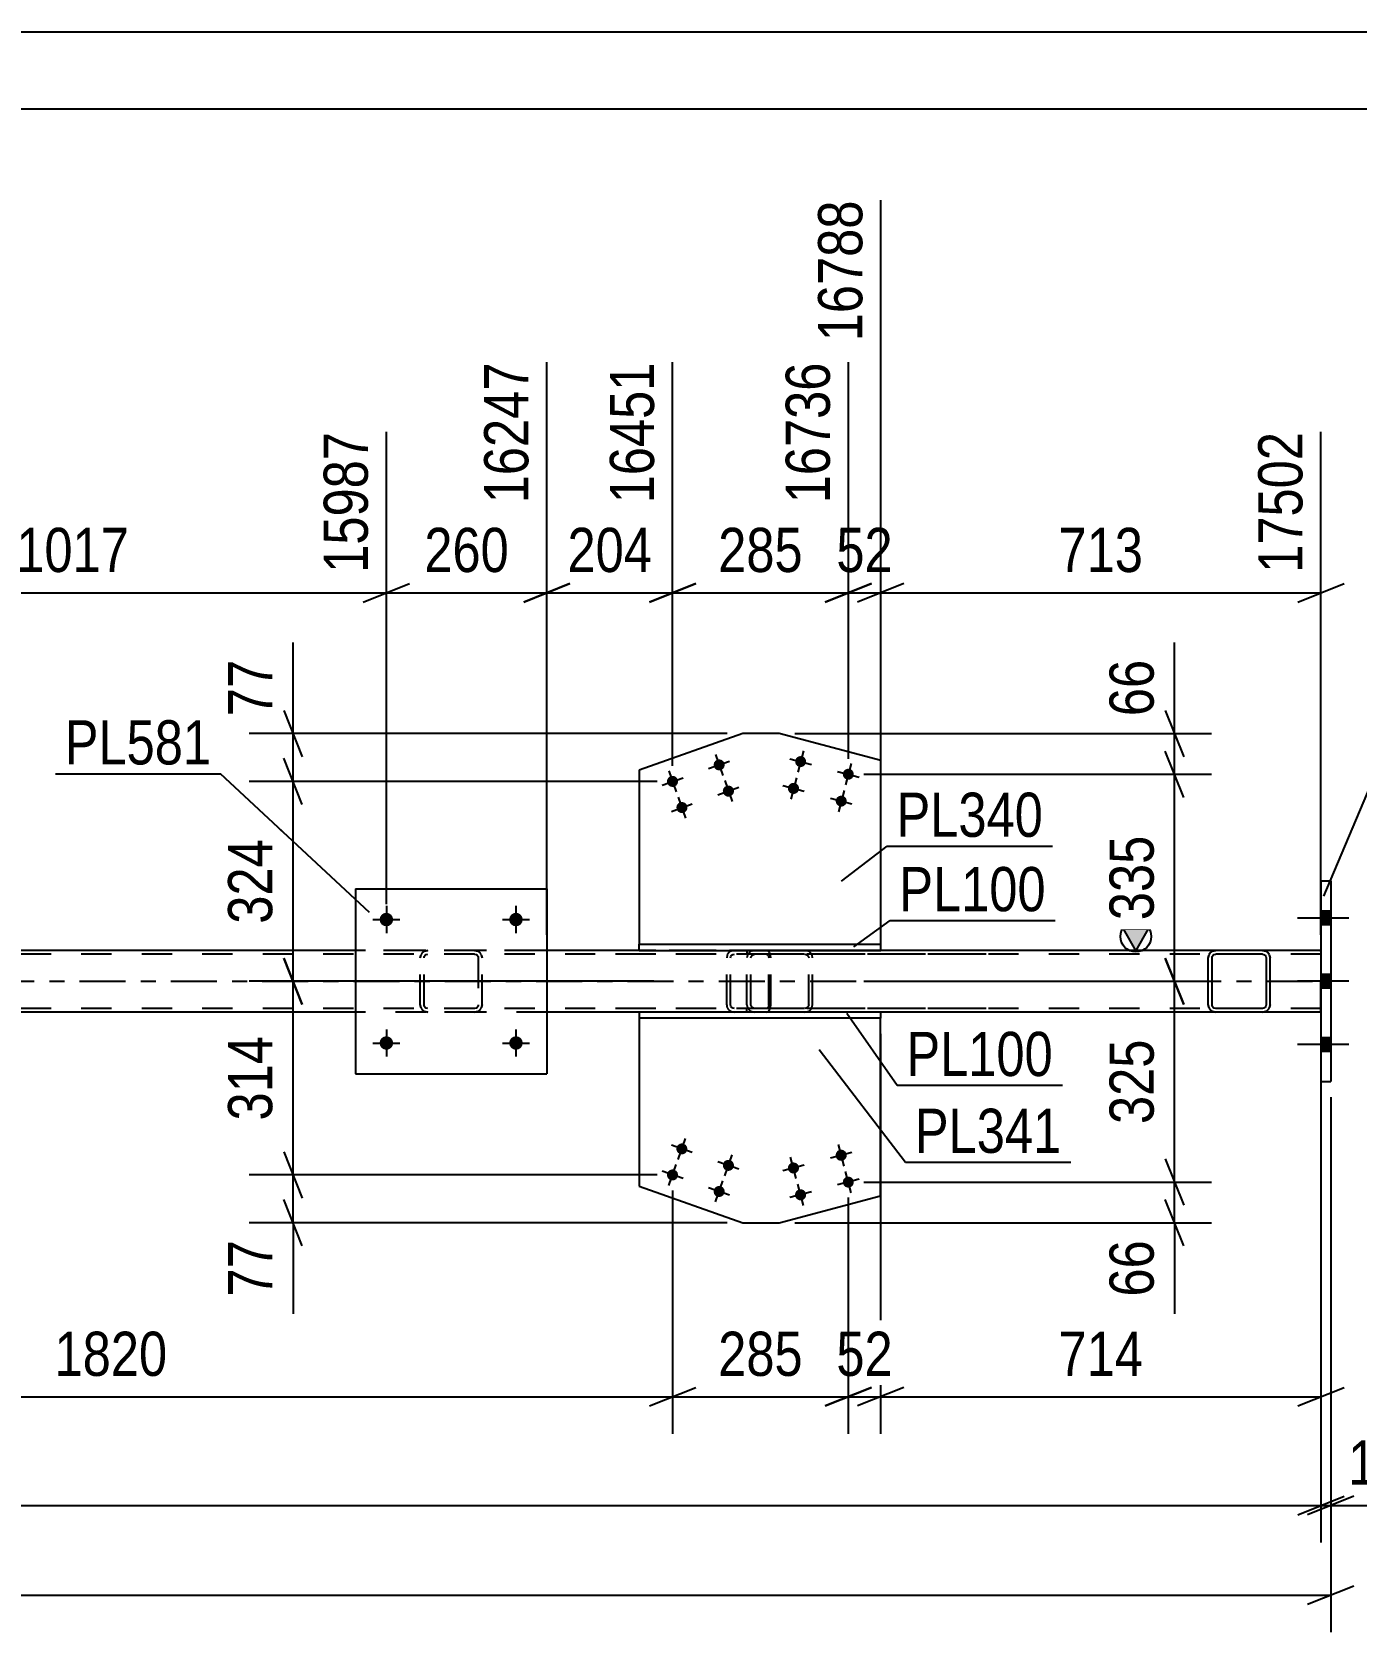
# Model space of a CAD drawing. Header units: millimetres. Extents: x -48 to 793, y -409 to 185.
# Drawn here: x 616.5 to 702.3, y 81.5 to 185.1 of the extents above; entities that cross this region are included whole.
import ezdxf

# ---------------------------------------------------------------- set-up
doc = ezdxf.new("R2010")
doc.units = ezdxf.units.MM
doc.linetypes.add('DXK_LINE_DOT2', pattern=[3.9198, 1.9599, -1.9599])
doc.linetypes.add('DXK_LINE_DOT3', pattern=[5.9187, 2.979, -0.9799, 0.9799, -0.9799])
doc.styles.add('Arial Narrow', font='ARIALN.TTF', dxfattribs={"height": 0.2})

# ---------------------------------------------------------------- blocks, each defined once
blk = doc.blocks.new('Unknown-122568784-1133 - 17325')
at = {"color": 5, "linetype": 'Continuous'}
for p, q in [((793.49, 185.13), (-47.51, 185.13)), ((788.49, 180.13), (-42.51, 180.13))]:
    blk.add_line(p, q, dxfattribs=at)
blk = doc.blocks.new('Bolt-122568784-3893 - 3869')
at = {"linetype": 'Continuous'}
for points in [[(668.62, 112.25, -1), (669.32, 112.44, -1)], [(665.53, 111.43, -1), (666.23, 111.61, -1)], [(669.09, 110.51, -1), (669.78, 110.7, -1)], [(665.99, 109.69, -1), (666.69, 109.88, -1)]]:
    blk.add_hatch(color=1, dxfattribs=at).paths.add_polyline_path(points)
at = {"color": 1, "linetype": 'Continuous'}
for p, q in [((669.16, 111.65), (668.79, 113.04)), ((666.06, 110.83), (665.69, 112.22)), ((669.67, 112.53), (668.28, 112.16)), ((666.58, 111.71), (665.18, 111.34)), ((669.62, 109.91), (669.25, 111.3)), ((667.04, 109.97), (665.65, 109.6)), ((666.53, 109.09), (666.16, 110.48)), ((670.13, 110.79), (668.74, 110.42))]:
    blk.add_line(p, q, dxfattribs=at)
blk = doc.blocks.new('Part-122568784-4022 - 3869')
at = {"linetype": 'Continuous'}
blk.add_hatch(color=2, dxfattribs=at).paths.add_polyline_path([(688.07, 125.62), (687.27, 127.02), (688.87, 127.02)])
at = {"color": 2, "linetype": 'Continuous'}
for p, q in [((688.07, 125.62), (687.27, 127.02)), ((687.27, 127.02), (688.87, 127.02)), ((688.87, 127.02), (688.07, 125.62)), ((637.49, 125.62), (598.81, 125.62)), ((655.88, 125.62), (649.89, 125.62)), ((700.07, 125.62), (671.54, 125.62)), ((637.49, 121.62), (598.81, 121.62)), ((655.88, 121.62), (649.89, 121.62)), ((693.25, 121.62), (671.53, 121.62)), ((700.07, 121.62), (696.3, 121.62))]:
    blk.add_line(p, q, dxfattribs=at)
at = {"color": 7, "linetype": 'DXK_LINE_DOT2'}
for p, q in [((700.07, 125.62), (75.61, 125.62)), ((649.89, 125.62), (637.49, 125.62)), ((671.54, 125.62), (655.88, 125.62)), ((700.07, 121.62), (700.07, 125.62)), ((700.07, 125.38), (57.33, 125.38)), ((700.07, 121.86), (57.33, 121.86)), ((649.89, 121.62), (637.49, 121.62)), ((671.53, 121.62), (655.88, 121.62)), ((696.3, 121.62), (693.25, 121.62))]:
    blk.add_line(p, q, dxfattribs=at)
at = {"color": 7, "linetype": 'DXK_LINE_DOT3'}
blk.add_line((57.33, 123.62), (700.07, 123.62), dxfattribs=at)
at = {"color": 2, "linetype": 'Continuous'}
blk.add_circle((688.07, 126.52), 1, dxfattribs=at)
blk = doc.blocks.new('Bolt-122568784-3894 - 3869')
at = {"linetype": 'Continuous'}
for points in [[(658.31, 112.88, -1), (658.98, 112.64, -1)], [(661.32, 111.81, -1), (662, 111.57, -1)], [(657.7, 111.19, -1), (658.38, 110.95, -1)], [(660.72, 110.12, -1), (661.4, 109.88, -1)]]:
    blk.add_hatch(color=1, dxfattribs=at).paths.add_polyline_path(points)
at = {"color": 1, "linetype": 'Continuous'}
for p, q in [((658.4, 112.08), (658.89, 113.44)), ((659.32, 112.52), (657.97, 113)), ((661.42, 111.01), (661.9, 112.37)), ((658.72, 110.83), (657.36, 111.31)), ((657.8, 110.39), (658.28, 111.75)), ((662.34, 111.45), (660.98, 111.93)), ((661.74, 109.76), (660.38, 110.24)), ((660.82, 109.32), (661.3, 110.68))]:
    blk.add_line(p, q, dxfattribs=at)
blk = doc.blocks.new('Part-122568784-3909 - 3869')
at = {"color": 2, "linetype": 'Continuous'}
for p, q in [((671.53, 121.62), (655.88, 121.62)), ((655.88, 121.62), (655.88, 121.22)), ((671.53, 121.62), (671.53, 121.22)), ((671.53, 121.22), (655.88, 121.22))]:
    blk.add_line(p, q, dxfattribs=at)
blk = doc.blocks.new('Part-122568784-3914 - 3869')
at = {"color": 2, "linetype": 'Continuous'}
for p, q in [((655.88, 121.22), (655.88, 110.35)), ((671.53, 109.71), (671.53, 121.22)), ((655.88, 110.35), (662.59, 107.97)), ((664.96, 107.97), (671.53, 109.71)), ((662.59, 107.97), (664.96, 107.97))]:
    blk.add_line(p, q, dxfattribs=at)
at = {"color": 7, "linetype": 'DXK_LINE_DOT2'}
blk.add_line((671.53, 121.22), (655.88, 121.22), dxfattribs=at)
blk = doc.blocks.new('Bolt-122568784-3920 - 3869')
at = {"linetype": 'Continuous'}
for points in [[(666.69, 137.76, -1), (666, 137.95, -1)], [(669.78, 136.94, -1), (669.09, 137.13, -1)], [(666.23, 136.02, -1), (665.53, 136.21, -1)], [(669.32, 135.2, -1), (668.63, 135.39, -1)]]:
    blk.add_hatch(color=1, dxfattribs=at).paths.add_polyline_path(points)
at = {"color": 1, "linetype": 'Continuous'}
for p, q in [((665.65, 138.04), (667.04, 137.67)), ((666.53, 138.55), (666.16, 137.16)), ((668.74, 137.22), (670.13, 136.85)), ((669.62, 137.73), (669.25, 136.34)), ((665.18, 136.3), (666.58, 135.93)), ((666.07, 136.81), (665.7, 135.42)), ((669.16, 135.99), (668.79, 134.6)), ((668.28, 135.48), (669.67, 135.11))]:
    blk.add_line(p, q, dxfattribs=at)
blk = doc.blocks.new('Part-122568784-3985 - 3869')
at = {"color": 7, "linetype": 'DXK_LINE_DOT2'}
for p, q in [((664.14, 125.62), (651.98, 125.62)), ((662.05, 125.62), (661.86, 125.58)), ((662.86, 125.62), (662.86, 125.38)), ((664.24, 125.58), (664.14, 125.62)), ((664.33, 125.48), (664.24, 125.58)), ((664.39, 125.32), (664.33, 125.48)), ((664.14, 125.38), (651.98, 125.38)), ((661.58, 125.31), (661.55, 125.14)), ((661.55, 122.1), (661.55, 125.14)), ((661.58, 125.32), (661.58, 125.31)), ((661.8, 125.14), (661.82, 125.23)), ((661.8, 122.1), (661.8, 125.14)), ((661.82, 125.23), (661.87, 125.31)), ((661.87, 125.31), (661.95, 125.36)), ((661.95, 125.36), (662.05, 125.38)), ((664.14, 125.38), (664.19, 125.36)), ((664.19, 125.36), (664.24, 125.31)), ((664.24, 125.31), (664.27, 125.23)), ((664.27, 125.23), (664.28, 125.14)), ((664.28, 122.1), (664.28, 125.14)), ((664.41, 125.14), (664.39, 125.32)), ((664.41, 122.1), (664.41, 125.14)), ((664.14, 121.86), (651.98, 121.86)), ((664.14, 121.62), (651.98, 121.62)), ((661.55, 122.1), (661.57, 122.01)), ((661.57, 122.01), (661.58, 121.92)), ((661.82, 122.01), (661.8, 122.1)), ((661.87, 121.93), (661.82, 122.01)), ((661.86, 121.66), (662.05, 121.62)), ((661.95, 121.88), (661.87, 121.93)), ((662.05, 121.86), (661.95, 121.88)), ((662.86, 121.62), (662.86, 121.86)), ((664.19, 121.88), (664.14, 121.86)), ((664.14, 121.62), (664.24, 121.66)), ((664.24, 121.93), (664.19, 121.88)), ((664.27, 122.01), (664.24, 121.93)), ((664.24, 121.66), (664.33, 121.76)), ((664.28, 122.1), (664.27, 122.01)), ((664.33, 121.76), (664.39, 121.92)), ((664.39, 121.92), (664.41, 122.1))]:
    blk.add_line(p, q, dxfattribs=at)
for centre, start, end in [((662.03, 125.13), 111.1942, 156.1507), ((662.03, 122.12), 203.8493, 248.8058)]:
    blk.add_arc(centre, 0.492, start, end, dxfattribs=at)
blk = doc.blocks.new('Bolt-122568784-3921 - 3869')
at = {"linetype": 'Continuous'}
for points in [[(661.4, 137.76, -1), (660.72, 137.52, -1)], [(658.38, 136.69, -1), (657.7, 136.45, -1)], [(662, 136.07, -1), (661.32, 135.82, -1)], [(658.99, 135, -1), (658.31, 134.76, -1)]]:
    blk.add_hatch(color=1, dxfattribs=at).paths.add_polyline_path(points)
at = {"color": 1, "linetype": 'Continuous'}
for p, q in [((660.82, 138.32), (661.3, 136.96)), ((657.8, 137.25), (658.28, 135.89)), ((660.38, 137.4), (661.74, 137.88)), ((657.37, 136.33), (658.72, 136.81)), ((660.98, 135.7), (662.34, 136.19)), ((661.42, 136.62), (661.9, 135.27)), ((657.97, 134.63), (659.32, 135.12)), ((658.41, 135.55), (658.89, 134.2))]:
    blk.add_line(p, q, dxfattribs=at)
blk = doc.blocks.new('Part-122568784-3926 - 3869')
at = {"color": 2, "linetype": 'Continuous'}
for p, q in [((655.88, 125.62), (655.88, 126.02)), ((655.88, 126.02), (671.54, 126.02)), ((655.88, 125.62), (671.54, 125.62)), ((671.54, 125.62), (671.54, 126.02))]:
    blk.add_line(p, q, dxfattribs=at)
blk = doc.blocks.new('Part-122568784-3931 - 3869')
at = {"color": 2, "linetype": 'Continuous'}
for p, q in [((662.59, 139.67), (655.88, 137.29)), ((664.96, 139.67), (662.59, 139.67)), ((671.54, 137.92), (664.96, 139.67)), ((671.54, 126.02), (671.54, 137.92)), ((655.88, 137.29), (655.88, 126.02))]:
    blk.add_line(p, q, dxfattribs=at)
at = {"color": 7, "linetype": 'DXK_LINE_DOT2'}
blk.add_line((655.88, 126.02), (671.54, 126.02), dxfattribs=at)
blk = doc.blocks.new('Part-122568784-4027 - 3869')
at = {"color": 7, "linetype": 'DXK_LINE_DOT2'}
for p, q in [((663.38, 125.62), (663.18, 125.58)), ((678.36, 125.62), (663.38, 125.62)), ((666.81, 125.58), (666.61, 125.62)), ((662.9, 125.31), (662.86, 125.14)), ((662.86, 122.1), (662.86, 125.14)), ((662.9, 125.32), (662.9, 125.31)), ((663.12, 125.14), (663.14, 125.23)), ((663.12, 122.1), (663.12, 125.14)), ((663.14, 125.23), (663.2, 125.31)), ((663.2, 125.31), (663.28, 125.36)), ((663.28, 125.36), (663.38, 125.38)), ((678.36, 125.38), (663.38, 125.38)), ((666.61, 125.38), (666.71, 125.36)), ((666.71, 125.36), (666.79, 125.31)), ((666.79, 125.31), (666.85, 125.23)), ((666.85, 125.23), (666.87, 125.14)), ((666.87, 122.1), (666.87, 125.14)), ((667.09, 125.31), (667.08, 125.32)), ((667.12, 125.14), (667.09, 125.31)), ((667.12, 122.1), (667.12, 125.14)), ((662.86, 122.1), (662.88, 122.01)), ((662.88, 122.01), (662.9, 121.92)), ((663.14, 122.01), (663.12, 122.1)), ((663.2, 121.93), (663.14, 122.01)), ((663.18, 121.66), (663.38, 121.62)), ((663.28, 121.88), (663.2, 121.93)), ((663.38, 121.86), (663.28, 121.88)), ((678.36, 121.86), (663.38, 121.86)), ((678.36, 121.62), (663.38, 121.62)), ((666.71, 121.88), (666.61, 121.86)), ((666.61, 121.62), (666.81, 121.66)), ((666.79, 121.93), (666.71, 121.88)), ((666.85, 122.01), (666.79, 121.93)), ((666.87, 122.1), (666.85, 122.01)), ((667.08, 121.92), (667.1, 122.01)), ((667.1, 122.01), (667.12, 122.1))]:
    blk.add_line(p, q, dxfattribs=at)
for centre, start, end in [((663.36, 125.12), 110.7583, 155.68), ((666.63, 125.12), 24.32, 69.2417), ((663.36, 122.12), 204.32, 249.2417), ((666.63, 122.12), 290.7583, 335.68)]:
    blk.add_arc(centre, 0.496, start, end, dxfattribs=at)
blk = doc.blocks.new('Bolt-122568784-3963 - 3869')
at = {"linetype": 'Continuous'}
for points in [[(700.71, 127.28), (700.71, 128.16), (700.07, 128.16), (700.07, 127.28)], [(700.71, 127.28), (700.71, 128.16), (700.07, 128.16), (700.07, 127.28)], [(700.71, 127.28), (700.71, 128.16), (700.07, 128.16), (700.07, 127.28)], [(700.71, 123.18), (700.71, 124.06), (700.07, 124.06), (700.07, 123.18)], [(700.71, 123.18), (700.71, 124.06), (700.07, 124.06), (700.07, 123.18)], [(700.71, 119.08), (700.71, 119.96), (700.07, 119.96), (700.07, 119.08)], [(700.71, 119.08), (700.71, 119.96), (700.07, 119.96), (700.07, 119.08)], [(700.71, 119.08), (700.71, 119.96), (700.07, 119.96), (700.07, 119.08)]]:
    blk.add_hatch(color=1, dxfattribs=at).paths.add_polyline_path(points)
at = {"color": 1, "linetype": 'Continuous'}
for p, q in [((701.87, 127.72), (698.55, 127.72)), ((701.87, 127.72), (698.55, 127.72)), ((701.87, 127.72), (698.55, 127.72)), ((700.71, 128.16), (700.07, 128.16)), ((700.71, 128.16), (700.07, 128.16)), ((700.71, 128.16), (700.07, 128.16)), ((700.71, 127.28), (700.07, 127.28)), ((700.71, 127.28), (700.07, 127.28)), ((700.71, 127.28), (700.07, 127.28)), ((701.87, 123.62), (698.55, 123.62)), ((701.87, 123.62), (698.55, 123.62)), ((700.71, 124.06), (700.07, 124.06)), ((700.71, 124.06), (700.07, 124.06)), ((700.71, 123.18), (700.07, 123.18)), ((700.71, 123.18), (700.07, 123.18)), ((701.87, 119.52), (698.55, 119.52)), ((701.87, 119.52), (698.55, 119.52)), ((701.87, 119.52), (698.55, 119.52)), ((700.71, 119.96), (700.07, 119.96)), ((700.71, 119.96), (700.07, 119.96)), ((700.71, 119.96), (700.07, 119.96)), ((700.71, 119.08), (700.07, 119.08)), ((700.71, 119.08), (700.07, 119.08)), ((700.71, 119.08), (700.07, 119.08))]:
    blk.add_line(p, q, dxfattribs=at)
blk = doc.blocks.new('Part-122568784-4071 - 3869')
at = {"color": 2, "linetype": 'Continuous'}
for p, q in [((693.25, 125.62), (693.07, 125.58)), ((696.29, 125.62), (693.25, 125.62)), ((696.48, 125.58), (696.29, 125.62)), ((692.81, 125.32), (692.77, 125.14)), ((692.77, 122.1), (692.77, 125.14)), ((693.01, 125.14), (693.03, 125.23)), ((693.01, 122.1), (693.01, 125.14)), ((693.03, 125.23), (693.08, 125.31)), ((693.08, 125.31), (693.16, 125.36)), ((693.16, 125.36), (693.25, 125.38)), ((696.29, 125.38), (693.25, 125.38)), ((696.29, 125.38), (696.38, 125.36)), ((696.38, 125.36), (696.46, 125.31)), ((696.46, 125.31), (696.51, 125.23)), ((696.51, 125.23), (696.53, 125.14)), ((696.53, 125.14), (696.53, 122.1)), ((696.77, 125.14), (696.74, 125.32)), ((696.77, 122.1), (696.77, 125.14)), ((692.77, 122.1), (692.81, 121.92)), ((693.03, 122.01), (693.01, 122.1)), ((693.08, 121.93), (693.03, 122.01)), ((693.07, 121.66), (693.25, 121.62)), ((693.16, 121.88), (693.08, 121.93)), ((693.25, 121.86), (693.16, 121.88)), ((696.29, 121.86), (693.25, 121.86)), ((696.29, 121.62), (693.25, 121.62)), ((696.38, 121.88), (696.29, 121.86)), ((696.29, 121.62), (696.48, 121.66)), ((696.46, 121.93), (696.38, 121.88)), ((696.51, 122.01), (696.46, 121.93)), ((696.53, 122.1), (696.51, 122.01)), ((696.74, 121.92), (696.77, 122.1))]:
    blk.add_line(p, q, dxfattribs=at)
at = {"color": 7, "linetype": 'DXK_LINE_DOT2'}
for p, q in [((693.07, 125.58), (693.25, 125.62)), ((696.29, 125.62), (696.48, 125.58)), ((692.77, 125.14), (692.81, 125.32)), ((696.74, 125.32), (696.77, 125.14)), ((692.81, 121.92), (692.77, 122.1)), ((693.25, 121.62), (693.07, 121.66)), ((696.48, 121.66), (696.29, 121.62)), ((696.77, 122.1), (696.74, 121.92))]:
    blk.add_line(p, q, dxfattribs=at)
at = {"color": 7, "linetype": 'DXK_LINE_DOT3'}
blk.add_line((694.77, 123.62), (694.77, 123.62), dxfattribs=at)
at = {"color": 2, "linetype": 'Continuous'}
for centre, start, end in [((693.25, 125.14), 112.5, 157.5), ((696.29, 125.14), 22.5, 67.5), ((693.25, 122.1), 202.5, 247.5), ((696.29, 122.1), 292.5, 337.5)]:
    blk.add_arc(centre, 0.48, start, end, dxfattribs=at)
at = {"color": 7, "linetype": 'DXK_LINE_DOT2'}
for centre, start, end in [((693.25, 125.14), 112.5, 157.5), ((696.29, 125.14), 22.5, 67.5), ((693.25, 122.1), 202.5, 247.5), ((696.29, 122.1), 292.5, 337.5)]:
    blk.add_arc(centre, 0.48, start, end, dxfattribs=at)
blk = doc.blocks.new('Bolt-122568784-4073 - 3869')
at = {"linetype": 'Continuous'}
for points in [[(639.93, 127.62, -1), (639.05, 127.62, -1)], [(648.33, 127.62, -1), (647.45, 127.62, -1)]]:
    blk.add_hatch(color=1, dxfattribs=at).paths.add_polyline_path(points)
at = {"color": 1, "linetype": 'Continuous'}
for p, q in [((638.61, 127.62), (640.37, 127.62)), ((639.49, 128.5), (639.49, 126.74)), ((647.01, 127.62), (648.77, 127.62)), ((647.89, 128.5), (647.89, 126.74))]:
    blk.add_line(p, q, dxfattribs=at)
blk = doc.blocks.new('Part-122568784-4090 - 3869')
at = {"color": 7, "linetype": 'DXK_LINE_DOT2'}
for p, q in [((641.99, 125.58), (642.17, 125.62)), ((642.17, 125.62), (641.99, 125.58)), ((645.21, 125.62), (642.17, 125.62)), ((645.21, 125.62), (645.4, 125.58)), ((645.4, 125.58), (645.21, 125.62)), ((641.69, 125.14), (641.73, 125.32)), ((641.73, 125.32), (641.69, 125.14)), ((641.69, 122.1), (641.69, 125.14)), ((641.93, 125.14), (641.95, 125.23)), ((641.93, 122.1), (641.93, 125.14)), ((641.95, 125.23), (642, 125.31)), ((642, 125.31), (642.08, 125.36)), ((642.08, 125.36), (642.17, 125.38)), ((645.21, 125.38), (642.17, 125.38)), ((645.21, 125.38), (645.3, 125.36)), ((645.3, 125.36), (645.38, 125.31)), ((645.38, 125.31), (645.43, 125.23)), ((645.43, 125.23), (645.45, 125.14)), ((645.45, 125.14), (645.45, 122.1)), ((645.66, 125.32), (645.69, 125.14)), ((645.69, 125.14), (645.66, 125.32)), ((645.69, 122.1), (645.69, 125.14)), ((641.73, 121.92), (641.69, 122.1)), ((641.69, 122.1), (641.73, 121.92)), ((641.95, 122.01), (641.93, 122.1)), ((642, 121.93), (641.95, 122.01)), ((642.17, 121.62), (641.99, 121.66)), ((641.99, 121.66), (642.17, 121.62)), ((642.08, 121.88), (642, 121.93)), ((642.17, 121.86), (642.08, 121.88)), ((645.21, 121.86), (642.17, 121.86)), ((645.21, 121.62), (642.17, 121.62)), ((645.3, 121.88), (645.21, 121.86)), ((645.4, 121.66), (645.21, 121.62)), ((645.21, 121.62), (645.4, 121.66)), ((645.38, 121.93), (645.3, 121.88)), ((645.43, 122.01), (645.38, 121.93)), ((645.45, 122.1), (645.43, 122.01)), ((645.69, 122.1), (645.66, 121.92)), ((645.66, 121.92), (645.69, 122.1))]:
    blk.add_line(p, q, dxfattribs=at)
at = {"color": 7, "linetype": 'DXK_LINE_DOT3'}
blk.add_line((643.69, 123.62), (643.69, 123.62), dxfattribs=at)
at = {"color": 7, "linetype": 'DXK_LINE_DOT2'}
for centre, start, end in [((642.17, 125.14), 112.5, 157.5), ((642.17, 125.14), 112.5, 157.5), ((645.21, 125.14), 22.5, 67.5), ((645.21, 125.14), 22.5, 67.5), ((642.17, 122.1), 202.5, 247.5), ((642.17, 122.1), 202.5, 247.5), ((645.21, 122.1), 292.5, 337.5), ((645.21, 122.1), 292.5, 337.5)]:
    blk.add_arc(centre, 0.48, start, end, dxfattribs=at)
blk = doc.blocks.new('Part-122568784-4095 - 3869')
at = {"color": 2, "linetype": 'Continuous'}
for p, q in [((637.49, 129.62), (637.49, 117.62)), ((637.49, 129.62), (649.89, 129.62)), ((649.89, 129.62), (649.89, 117.62)), ((637.49, 117.62), (649.89, 117.62))]:
    blk.add_line(p, q, dxfattribs=at)
blk = doc.blocks.new('Bolt-122568784-4096 - 3869')
at = {"linetype": 'Continuous'}
for points in [[(639.93, 119.62, -1), (639.05, 119.62, -1)], [(648.33, 119.62, -1), (647.45, 119.62, -1)]]:
    blk.add_hatch(color=1, dxfattribs=at).paths.add_polyline_path(points)
at = {"color": 1, "linetype": 'Continuous'}
for p, q in [((639.49, 120.5), (639.49, 118.74)), ((647.89, 120.5), (647.89, 118.74)), ((638.61, 119.62), (640.37, 119.62)), ((647.01, 119.62), (648.77, 119.62))]:
    blk.add_line(p, q, dxfattribs=at)
blk = doc.blocks.new('Part-122568784-4115 - 3869')
at = {"color": 2, "linetype": 'Continuous'}
for p, q in [((700.07, 130.12), (700.71, 130.12)), ((700.07, 130.12), (700.07, 117.12)), ((700.71, 130.12), (700.71, 117.12)), ((700.07, 117.12), (700.71, 117.12))]:
    blk.add_line(p, q, dxfattribs=at)
blk = doc.blocks.new('StraightDimension-122568784-12239 - 3869')
at = {"color": 7, "linetype": 'Continuous'}
for p, q in [((671.54, 127.02), (671.54, 174.23)), ((669.44, 138.03), (669.44, 163.73)), ((667.94, 148.19), (670.94, 149.39)), ((673.04, 149.39), (670.04, 148.19)), ((669.44, 148.79), (671.54, 148.79))]:
    blk.add_line(p, q, dxfattribs=at)
at = {"color": 0, "linetype": 'Continuous'}
blk.add_wipeout([(670.94, 174.83), (666.74, 174.83), (666.74, 164.49), (670.94, 164.49)], dxfattribs=at)
at = {"color": 3, "linetype": 'Continuous', "style": 'Arial Narrow'}
blk.add_text('16788', height=2.863, rotation=90.0002, dxfattribs=at).set_placement((670.34, 165.09))
at = {"color": 0}
blk.add_wipeout([(672.91, 149.54), (672.91, 153.74), (668.06, 153.74), (668.06, 149.54)], dxfattribs=at)
at = {"color": 3, "style": 'Arial Narrow'}
blk.add_text('52', height=2.863, dxfattribs=at).set_placement((668.66, 150.14))
blk = doc.blocks.new('StraightDimension-122568784-12240 - 3869')
at = {"color": 7, "linetype": 'Continuous'}
for p, q in [((658.04, 137.57), (658.04, 163.73)), ((669.44, 138.03), (669.44, 163.73)), ((656.54, 148.19), (659.54, 149.39)), ((670.94, 149.39), (667.94, 148.19)), ((658.04, 148.79), (669.44, 148.79))]:
    blk.add_line(p, q, dxfattribs=at)
at = {"color": 0}
blk.add_wipeout([(667.08, 149.54), (667.08, 153.74), (660.4, 153.74), (660.4, 149.54)], dxfattribs=at)
at = {"color": 3, "style": 'Arial Narrow'}
blk.add_text('285', height=2.863, dxfattribs=at).set_placement((661, 150.14))
at = {"color": 0, "linetype": 'Continuous'}
blk.add_wipeout([(668.84, 164.33), (664.64, 164.33), (664.64, 153.99), (668.84, 153.99)], dxfattribs=at)
at = {"color": 3, "linetype": 'Continuous', "style": 'Arial Narrow'}
blk.add_text('16736', height=2.863, rotation=90.0002, dxfattribs=at).set_placement((668.24, 154.59))
blk = doc.blocks.new('StraightDimension-122568784-12238 - 3869')
at = {"color": 7, "linetype": 'Continuous'}
for p, q in [((671.54, 127.02), (671.54, 174.23)), ((700.07, 126.62), (700.07, 159.23)), ((673.04, 149.39), (670.04, 148.19)), ((698.57, 148.19), (701.57, 149.39)), ((671.54, 148.79), (700.07, 148.79))]:
    blk.add_line(p, q, dxfattribs=at)
at = {"color": 0}
blk.add_wipeout([(689.15, 149.54), (689.15, 153.74), (682.46, 153.74), (682.46, 149.54)], dxfattribs=at)
at = {"color": 3, "style": 'Arial Narrow'}
blk.add_text('713', height=2.863, dxfattribs=at).set_placement((683.06, 150.14))
at = {"color": 0, "linetype": 'Continuous'}
blk.add_wipeout([(699.47, 159.83), (695.27, 159.83), (695.27, 149.49), (699.47, 149.49)], dxfattribs=at)
at = {"color": 3, "linetype": 'Continuous', "style": 'Arial Narrow'}
blk.add_text('17502', height=2.863, rotation=90.0002, dxfattribs=at).set_placement((698.87, 150.09))
blk = doc.blocks.new('StraightDimension-122568784-12241 - 3869')
at = {"color": 7, "linetype": 'Continuous'}
for p, q in [((649.89, 126.62), (649.89, 163.73)), ((658.04, 137.57), (658.04, 163.73)), ((648.39, 148.19), (651.39, 149.39)), ((659.54, 149.39), (656.54, 148.19)), ((649.89, 148.79), (658.04, 148.79))]:
    blk.add_line(p, q, dxfattribs=at)
at = {"color": 0}
blk.add_wipeout([(657.31, 149.54), (657.31, 153.74), (650.63, 153.74), (650.63, 149.54)], dxfattribs=at)
at = {"color": 3, "style": 'Arial Narrow'}
blk.add_text('204', height=2.863, dxfattribs=at).set_placement((651.23, 150.14))
at = {"color": 0, "linetype": 'Continuous'}
blk.add_wipeout([(657.44, 164.33), (653.24, 164.33), (653.24, 153.99), (657.44, 153.99)], dxfattribs=at)
at = {"color": 3, "linetype": 'Continuous', "style": 'Arial Narrow'}
blk.add_text('16451', height=2.863, rotation=90.0002, dxfattribs=at).set_placement((656.84, 154.59))
blk = doc.blocks.new('StraightDimension-122568784-4386 - 3869')
at = {"color": 7, "linetype": 'Continuous'}
for p, q in [((689.98, 112.11), (691.18, 109.11)), ((670.43, 110.61), (692.98, 110.61)), ((690.58, 107.97), (690.58, 110.61)), ((691.18, 106.47), (689.98, 109.47)), ((665.96, 107.97), (692.98, 107.97)), ((690.58, 107.97), (690.58, 102.06)), ((690.58, 107.97), (690.58, 102.06))]:
    blk.add_line(p, q, dxfattribs=at)
at = {"color": 0}
blk.add_wipeout([(689.83, 107.44), (685.63, 107.44), (685.63, 102.59), (689.83, 102.59)], dxfattribs=at)
at = {"color": 3, "style": 'Arial Narrow'}
blk.add_text('66', height=2.863, rotation=90.0002, dxfattribs=at).set_placement((689.23, 103.19))
blk = doc.blocks.new('StraightDimension-122568784-4487 - 3869')
at = {"color": 7, "linetype": 'Continuous'}
for p, q in [((700.71, 116.12), (700.71, 81.45)), ((699.21, 83.25), (702.21, 84.45)), ((14.77, 83.85), (700.71, 83.85))]:
    blk.add_line(p, q, dxfattribs=at)
blk = doc.blocks.new('StraightDimension-122568784-4201 - 3869')
at = {"color": 7, "linetype": 'Continuous'}
for p, q in [((633.44, 139.67), (633.44, 145.58)), ((633.44, 139.67), (633.44, 145.58)), ((632.84, 141.17), (634.04, 138.17)), ((661.59, 139.67), (630.59, 139.67)), ((633.44, 136.57), (633.44, 139.67)), ((634.04, 135.07), (632.84, 138.07)), ((657.04, 136.57), (630.59, 136.57))]:
    blk.add_line(p, q, dxfattribs=at)
at = {"color": 0}
blk.add_wipeout([(632.69, 145.05), (628.49, 145.05), (628.49, 140.2), (632.69, 140.2)], dxfattribs=at)
at = {"color": 3, "style": 'Arial Narrow'}
blk.add_text('77', height=2.863, rotation=90.0002, dxfattribs=at).set_placement((632.09, 140.8))
blk = doc.blocks.new('StraightDimension-122568784-4211 - 3869')
at = {"color": 7, "linetype": 'Continuous'}
for p, q in [((632.84, 112.57), (634.04, 109.57)), ((657.04, 111.07), (630.59, 111.07)), ((633.44, 107.97), (633.44, 111.07)), ((634.04, 106.47), (632.84, 109.47)), ((661.59, 107.97), (630.59, 107.97)), ((633.44, 107.97), (633.44, 102.06)), ((633.44, 107.97), (633.44, 102.06))]:
    blk.add_line(p, q, dxfattribs=at)
at = {"color": 0}
blk.add_wipeout([(632.69, 107.44), (628.49, 107.44), (628.49, 102.59), (632.69, 102.59)], dxfattribs=at)
at = {"color": 3, "style": 'Arial Narrow'}
blk.add_text('77', height=2.863, rotation=90.0002, dxfattribs=at).set_placement((632.09, 103.19))
blk = doc.blocks.new('StraightDimension-122568784-4221 - 3869')
at = {"color": 7, "linetype": 'Continuous'}
for p, q in [((634.04, 122.12), (632.84, 125.12)), ((656.82, 123.62), (630.59, 123.62)), ((633.44, 111.07), (633.44, 123.62)), ((632.84, 112.57), (634.04, 109.57)), ((657.04, 111.07), (630.59, 111.07))]:
    blk.add_line(p, q, dxfattribs=at)
at = {"color": 0}
blk.add_wipeout([(632.69, 120.69), (628.49, 120.69), (628.49, 114), (632.69, 114)], dxfattribs=at)
at = {"color": 3, "style": 'Arial Narrow'}
blk.add_text('314', height=2.863, rotation=90.0002, dxfattribs=at).set_placement((632.09, 114.6))
blk = doc.blocks.new('StraightDimension-122568784-4237 - 3869')
at = {"color": 7, "linetype": 'Continuous'}
for p, q in [((634.04, 135.07), (632.84, 138.07)), ((657.04, 136.57), (630.59, 136.57)), ((633.44, 123.62), (633.44, 136.57)), ((632.84, 125.12), (634.04, 122.12)), ((656.82, 123.62), (630.59, 123.62))]:
    blk.add_line(p, q, dxfattribs=at)
at = {"color": 0}
blk.add_wipeout([(632.69, 133.44), (628.49, 133.44), (628.49, 126.75), (632.69, 126.75)], dxfattribs=at)
at = {"color": 3, "style": 'Arial Narrow'}
blk.add_text('324', height=2.863, rotation=90.0002, dxfattribs=at).set_placement((632.09, 127.35))
blk = doc.blocks.new('StraightDimension-122568784-4309 - 3869')
at = {"color": 7, "linetype": 'Continuous'}
for p, q in [((700.07, 120.62), (700.07, 94.3)), ((671.53, 120.22), (671.53, 94.3)), ((673.03, 97.3), (670.03, 96.1)), ((671.53, 96.7), (700.07, 96.7)), ((698.57, 96.1), (701.57, 97.3))]:
    blk.add_line(p, q, dxfattribs=at)
at = {"color": 0}
blk.add_wipeout([(689.15, 97.45), (689.15, 101.65), (682.46, 101.65), (682.46, 97.45)], dxfattribs=at)
at = {"color": 3, "style": 'Arial Narrow'}
blk.add_text('714', height=2.863, dxfattribs=at).set_placement((683.06, 98.05))
blk = doc.blocks.new('StraightDimension-122568784-4315 - 3869')
at = {"color": 7, "linetype": 'Continuous'}
for p, q in [((671.53, 120.22), (671.53, 94.3)), ((669.43, 109.61), (669.43, 94.3)), ((667.93, 96.1), (670.93, 97.3)), ((669.43, 96.7), (671.53, 96.7)), ((673.03, 97.3), (670.03, 96.1))]:
    blk.add_line(p, q, dxfattribs=at)
at = {"color": 0}
blk.add_wipeout([(672.91, 97.45), (672.91, 101.65), (668.06, 101.65), (668.06, 97.45)], dxfattribs=at)
at = {"color": 3, "style": 'Arial Narrow'}
blk.add_text('52', height=2.863, dxfattribs=at).set_placement((668.66, 98.05))
blk = doc.blocks.new('StraightDimension-122568784-4323 - 3869')
at = {"color": 7, "linetype": 'Continuous'}
for p, q in [((658.04, 110.07), (658.04, 94.3)), ((669.43, 109.61), (669.43, 94.3)), ((656.54, 96.1), (659.54, 97.3)), ((658.04, 96.7), (669.43, 96.7)), ((670.93, 97.3), (667.93, 96.1))]:
    blk.add_line(p, q, dxfattribs=at)
at = {"color": 0}
blk.add_wipeout([(667.08, 97.45), (667.08, 101.65), (660.4, 101.65), (660.4, 97.45)], dxfattribs=at)
at = {"color": 3, "style": 'Arial Narrow'}
blk.add_text('285', height=2.863, dxfattribs=at).set_placement((661, 98.05))
blk = doc.blocks.new('StraightDimension-122568784-4333 - 3869')
at = {"color": 7, "linetype": 'Continuous'}
for p, q in [((585.23, 120.22), (585.23, 94.3)), ((658.04, 110.07), (658.04, 94.3)), ((586.73, 97.3), (583.73, 96.1)), ((585.23, 96.7), (658.04, 96.7)), ((656.54, 96.1), (659.54, 97.3))]:
    blk.add_line(p, q, dxfattribs=at)
at = {"color": 0}
blk.add_wipeout([(625.89, 97.45), (625.89, 101.65), (617.38, 101.65), (617.38, 97.45)], dxfattribs=at)
at = {"color": 3, "style": 'Arial Narrow'}
blk.add_text('1820', height=2.863, dxfattribs=at).set_placement((617.98, 98.05))
blk = doc.blocks.new('StraightDimension-122568784-4360 - 3869')
at = {"color": 7, "linetype": 'Continuous'}
for p, q in [((690.58, 139.67), (690.58, 145.58)), ((690.58, 139.67), (690.58, 145.58)), ((689.98, 141.17), (691.18, 138.17)), ((665.96, 139.67), (692.98, 139.67)), ((690.58, 137.03), (690.58, 139.67)), ((691.18, 135.53), (689.98, 138.53)), ((670.44, 137.03), (692.98, 137.03))]:
    blk.add_line(p, q, dxfattribs=at)
at = {"color": 0}
blk.add_wipeout([(689.83, 145.05), (685.63, 145.05), (685.63, 140.2), (689.83, 140.2)], dxfattribs=at)
at = {"color": 3, "style": 'Arial Narrow'}
blk.add_text('66', height=2.863, rotation=90.0002, dxfattribs=at).set_placement((689.23, 140.8))
blk = doc.blocks.new('StraightDimension-122568784-4370 - 3869')
at = {"color": 7, "linetype": 'Continuous'}
for p, q in [((691.18, 122.12), (689.98, 125.12)), ((670.43, 123.62), (692.98, 123.62)), ((690.58, 110.61), (690.58, 123.62)), ((689.98, 112.11), (691.18, 109.11)), ((670.43, 110.61), (692.98, 110.61))]:
    blk.add_line(p, q, dxfattribs=at)
at = {"color": 0}
blk.add_wipeout([(689.83, 120.45), (685.63, 120.45), (685.63, 113.77), (689.83, 113.77)], dxfattribs=at)
at = {"color": 3, "style": 'Arial Narrow'}
blk.add_text('325', height=2.863, rotation=90.0002, dxfattribs=at).set_placement((689.23, 114.37))
blk = doc.blocks.new('StraightDimension-122568784-4396 - 3869')
at = {"color": 7, "linetype": 'Continuous'}
for p, q in [((691.18, 135.53), (689.98, 138.53)), ((670.44, 137.03), (692.98, 137.03)), ((690.58, 123.62), (690.58, 137.03)), ((689.98, 125.12), (691.18, 122.12)), ((670.43, 123.62), (692.98, 123.62))]:
    blk.add_line(p, q, dxfattribs=at)
at = {"color": 0}
blk.add_wipeout([(689.83, 133.67), (685.63, 133.67), (685.63, 126.98), (689.83, 126.98)], dxfattribs=at)
at = {"color": 3, "style": 'Arial Narrow'}
blk.add_text('335', height=2.863, rotation=90.0002, dxfattribs=at).set_placement((689.23, 127.58))
blk = doc.blocks.new('StraightDimension-122568784-4498 - 3869')
at = {"color": 7, "linetype": 'Continuous'}
for p, q in [((700.07, 116.12), (700.07, 87.25)), ((700.71, 116.12), (700.71, 87.25)), ((698.57, 89.05), (701.57, 90.25)), ((702.21, 90.25), (699.21, 89.05)), ((700.07, 89.65), (700.71, 89.65)), ((700.71, 89.65), (706.62, 89.65)), ((700.71, 89.65), (706.62, 89.65))]:
    blk.add_line(p, q, dxfattribs=at)
at = {"color": 0}
blk.add_wipeout([(706.1, 90.4), (706.1, 94.6), (701.24, 94.6), (701.24, 90.4)], dxfattribs=at)
at = {"color": 3, "style": 'Arial Narrow'}
blk.add_text('16', height=2.863, dxfattribs=at).set_placement((701.84, 91))
blk = doc.blocks.new('StraightDimension-122568784-4508 - 3869')
at = {"color": 7, "linetype": 'Continuous'}
for p, q in [((700.07, 116.12), (700.07, 87.25)), ((698.57, 89.05), (701.57, 90.25)), ((15.41, 89.65), (700.07, 89.65))]:
    blk.add_line(p, q, dxfattribs=at)
blk = doc.blocks.new('StraightDimension-122568784-12242 - 3869')
at = {"color": 7, "linetype": 'Continuous'}
for p, q in [((649.89, 126.62), (649.89, 163.73)), ((639.49, 128.62), (639.49, 159.23)), ((637.99, 148.19), (640.99, 149.39)), ((651.39, 149.39), (648.39, 148.19)), ((639.49, 148.79), (649.89, 148.79))]:
    blk.add_line(p, q, dxfattribs=at)
at = {"color": 0}
blk.add_wipeout([(648.03, 149.54), (648.03, 153.74), (641.35, 153.74), (641.35, 149.54)], dxfattribs=at)
at = {"color": 3, "style": 'Arial Narrow'}
blk.add_text('260', height=2.863, dxfattribs=at).set_placement((641.95, 150.14))
at = {"color": 0, "linetype": 'Continuous'}
blk.add_wipeout([(649.29, 164.33), (645.09, 164.33), (645.09, 153.99), (649.29, 153.99)], dxfattribs=at)
at = {"color": 3, "linetype": 'Continuous', "style": 'Arial Narrow'}
blk.add_text('16247', height=2.863, rotation=90.0002, dxfattribs=at).set_placement((648.69, 154.59))
blk = doc.blocks.new('StraightDimension-122568784-12243 - 3869')
at = {"color": 7, "linetype": 'Continuous'}
for p, q in [((598.81, 126.62), (598.81, 163.73)), ((639.49, 128.62), (639.49, 159.23)), ((600.31, 149.39), (597.31, 148.19)), ((637.99, 148.19), (640.99, 149.39)), ((598.81, 148.79), (639.49, 148.79))]:
    blk.add_line(p, q, dxfattribs=at)
at = {"color": 0}
blk.add_wipeout([(623.41, 149.54), (623.41, 153.74), (614.9, 153.74), (614.9, 149.54)], dxfattribs=at)
at = {"color": 3, "style": 'Arial Narrow'}
blk.add_text('1017', height=2.863, dxfattribs=at).set_placement((615.5, 150.14))
at = {"color": 0, "linetype": 'Continuous'}
blk.add_wipeout([(638.89, 159.83), (634.69, 159.83), (634.69, 149.49), (638.89, 149.49)], dxfattribs=at)
at = {"color": 3, "linetype": 'Continuous', "style": 'Arial Narrow'}
blk.add_text('15987', height=2.863, rotation=90.0002, dxfattribs=at).set_placement((638.29, 150.09))
blk = doc.blocks.new('Mark-122568784-3905 - 3869')
at = {"color": 30, "linetype": 'Continuous'}
for p, q in [((669.34, 121.55), (672.6, 116.88)), ((672.6, 116.88), (683.31, 116.88))]:
    blk.add_line(p, q, dxfattribs=at)
at = {"color": 0}
blk.add_wipeout([(682.71, 117.48), (682.71, 120.48), (673.2, 120.48), (673.2, 117.48)], dxfattribs=at)
blk.add_wipeout([(682.71, 117.48), (682.71, 120.48), (673.2, 120.48), (673.2, 117.48)], dxfattribs=at)
at = {"color": 3, "style": 'Arial Narrow'}
blk.add_text('PL100', height=2.863, dxfattribs=at).set_placement((673.2, 117.48))
blk = doc.blocks.new('Mark-122568784-3910 - 3869')
at = {"color": 30, "linetype": 'Continuous'}
for p, q in [((667.55, 119.21), (673.15, 111.9)), ((673.15, 111.9), (683.86, 111.9))]:
    blk.add_line(p, q, dxfattribs=at)
at = {"color": 0}
blk.add_wipeout([(683.26, 112.5), (683.26, 115.5), (673.75, 115.5), (673.75, 112.5)], dxfattribs=at)
blk.add_wipeout([(683.26, 112.5), (683.26, 115.5), (673.75, 115.5), (673.75, 112.5)], dxfattribs=at)
at = {"color": 3, "style": 'Arial Narrow'}
blk.add_text('PL341', height=2.863, dxfattribs=at).set_placement((673.75, 112.5))
blk = doc.blocks.new('Mark-122568784-3922 - 3869')
at = {"color": 30, "linetype": 'Continuous'}
for p, q in [((669.8, 125.85), (672.14, 127.56)), ((672.14, 127.56), (682.84, 127.56))]:
    blk.add_line(p, q, dxfattribs=at)
at = {"color": 0}
blk.add_wipeout([(682.24, 128.16), (682.24, 131.16), (672.74, 131.16), (672.74, 128.16)], dxfattribs=at)
blk.add_wipeout([(682.24, 128.16), (682.24, 131.16), (672.74, 131.16), (672.74, 128.16)], dxfattribs=at)
at = {"color": 3, "style": 'Arial Narrow'}
blk.add_text('PL100', height=2.863, dxfattribs=at).set_placement((672.74, 128.16))
blk = doc.blocks.new('Mark-122568784-3927 - 3869')
at = {"color": 30, "linetype": 'Continuous'}
for p, q in [((669, 130.11), (671.96, 132.38)), ((671.96, 132.38), (682.66, 132.38))]:
    blk.add_line(p, q, dxfattribs=at)
at = {"color": 0}
blk.add_wipeout([(682.06, 132.98), (682.06, 135.98), (672.56, 135.98), (672.56, 132.98)], dxfattribs=at)
blk.add_wipeout([(682.06, 132.98), (682.06, 135.98), (672.56, 135.98), (672.56, 132.98)], dxfattribs=at)
at = {"color": 3, "style": 'Arial Narrow'}
blk.add_text('PL340', height=2.863, dxfattribs=at).set_placement((672.56, 132.98))
blk = doc.blocks.new('Mark-122568784-4091 - 3869')
at = {"color": 30, "linetype": 'Continuous'}
for p in [(618.04, 137.07), (638.39, 128.07)]:
    blk.add_line(p, (628.74, 137.07), dxfattribs=at)
at = {"color": 0}
blk.add_wipeout([(628.14, 137.67), (628.14, 140.67), (618.64, 140.67), (618.64, 137.67)], dxfattribs=at)
blk.add_wipeout([(628.14, 137.67), (628.14, 140.67), (618.64, 140.67), (618.64, 137.67)], dxfattribs=at)
at = {"color": 3, "style": 'Arial Narrow'}
blk.add_text('PL581', height=2.863, dxfattribs=at).set_placement((618.64, 137.67))
blk = doc.blocks.new('Mark-122568784-4111 - 3869')
at = {"color": 30, "linetype": 'Continuous'}
for p, q in [((700.25, 129.14), (703.99, 137.98)), ((703.99, 137.98), (713.23, 137.98))]:
    blk.add_line(p, q, dxfattribs=at)
at = {"color": 0}
blk.add_wipeout([(712.63, 138.58), (712.63, 141.58), (704.59, 141.58), (704.59, 138.58)], dxfattribs=at)
blk.add_wipeout([(712.63, 138.58), (712.63, 141.58), (704.59, 141.58), (704.59, 138.58)], dxfattribs=at)
at = {"color": 3, "style": 'Arial Narrow'}
blk.add_text('SP19', height=2.863, dxfattribs=at).set_placement((704.59, 138.58))

msp = doc.modelspace()

# ---------------------------------------------------------------- block references
for name in ['Unknown-122568784-1133 - 17325', 'Part-122568784-3931 - 3869', 'Bolt-122568784-3921 - 3869', 'Bolt-122568784-3920 - 3869', 'Part-122568784-4095 - 3869', 'Part-122568784-4115 - 3869', 'Bolt-122568784-4073 - 3869', 'Bolt-122568784-3963 - 3869', 'Part-122568784-4022 - 3869', 'Part-122568784-4090 - 3869', 'Part-122568784-3985 - 3869', 'Part-122568784-3926 - 3869', 'Part-122568784-4027 - 3869', 'Part-122568784-4071 - 3869', 'Part-122568784-3909 - 3869', 'Bolt-122568784-4096 - 3869', 'Part-122568784-3914 - 3869', 'Bolt-122568784-3894 - 3869', 'Bolt-122568784-3893 - 3869']:
    msp.add_blockref(name, (0, 0))

# ---------------------------------------------------------------- next in the draw order: block references
for name in ['StraightDimension-122568784-12239 - 3869', 'StraightDimension-122568784-4386 - 3869']:
    msp.add_blockref(name, (0, 0))

# ---------------------------------------------------------------- next in the draw order: block references
for name in ['StraightDimension-122568784-12240 - 3869', 'StraightDimension-122568784-4487 - 3869']:
    msp.add_blockref(name, (0, 0))

# ---------------------------------------------------------------- next in the draw order: block references
for name in ['StraightDimension-122568784-12238 - 3869', 'StraightDimension-122568784-12241 - 3869', 'StraightDimension-122568784-4309 - 3869', 'StraightDimension-122568784-4211 - 3869']:
    msp.add_blockref(name, (0, 0))

# ---------------------------------------------------------------- next in the draw order: block references
for name in ['StraightDimension-122568784-4201 - 3869', 'StraightDimension-122568784-4360 - 3869', 'Mark-122568784-4111 - 3869', 'StraightDimension-122568784-4221 - 3869', 'StraightDimension-122568784-4315 - 3869', 'StraightDimension-122568784-4498 - 3869']:
    msp.add_blockref(name, (0, 0))

# ---------------------------------------------------------------- next in the draw order: block references
for name in ['StraightDimension-122568784-4237 - 3869', 'StraightDimension-122568784-4323 - 3869']:
    msp.add_blockref(name, (0, 0))

# ---------------------------------------------------------------- next in the draw order: block references
for name in ['StraightDimension-122568784-12242 - 3869', 'StraightDimension-122568784-4370 - 3869', 'StraightDimension-122568784-4333 - 3869']:
    msp.add_blockref(name, (0, 0))

# ---------------------------------------------------------------- next in the draw order: block references
for name in ['StraightDimension-122568784-12243 - 3869', 'StraightDimension-122568784-4396 - 3869', 'Mark-122568784-3905 - 3869', 'StraightDimension-122568784-4508 - 3869']:
    msp.add_blockref(name, (0, 0))

# ---------------------------------------------------------------- next in the draw order: block references
for name in ['Mark-122568784-4091 - 3869', 'Mark-122568784-3922 - 3869', 'Mark-122568784-3910 - 3869']:
    msp.add_blockref(name, (0, 0))

# ---------------------------------------------------------------- next in the draw order: block references
msp.add_blockref('Mark-122568784-3927 - 3869', (0, 0))

doc.saveas('drawing.dxf')
